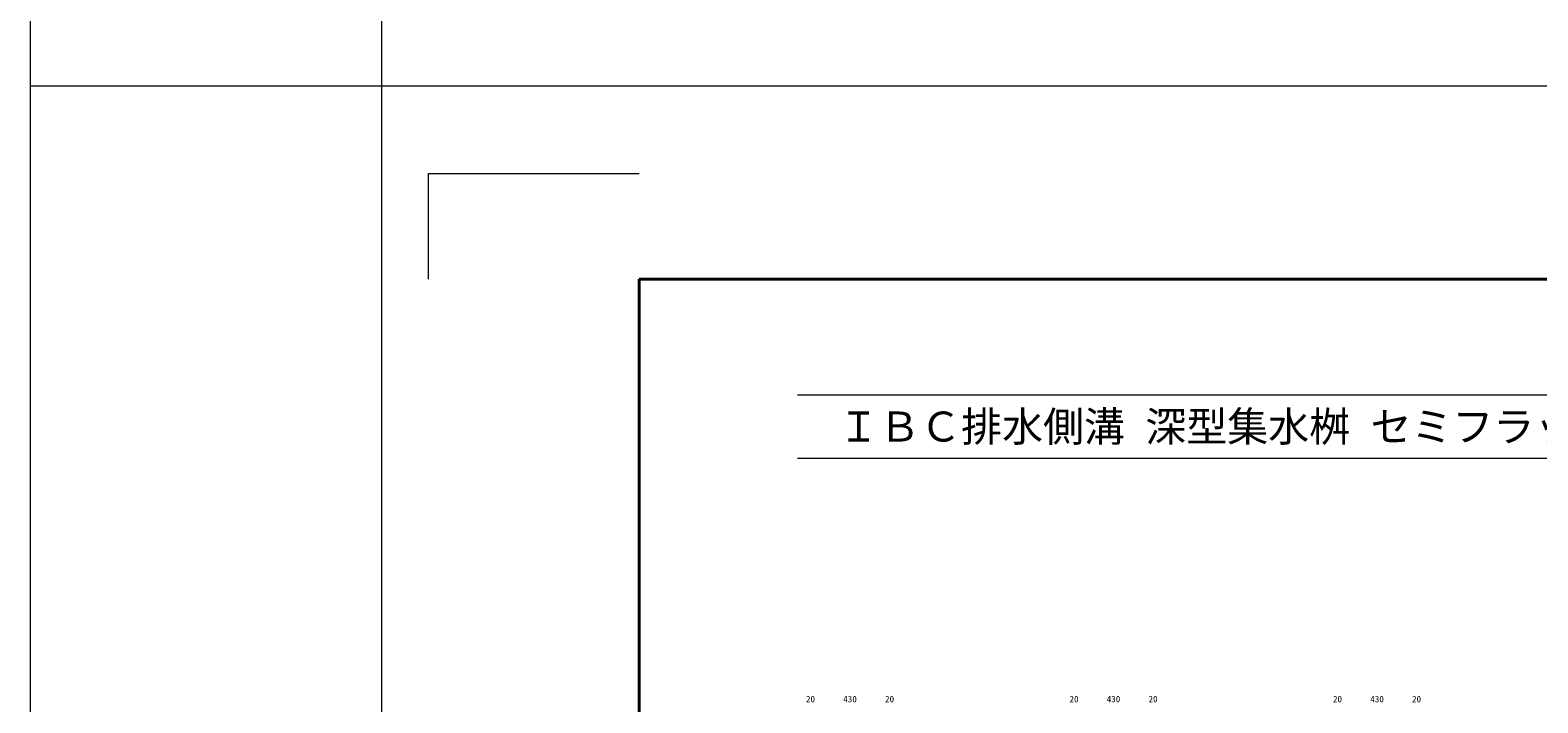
# Model space of a CAD drawing. Units: millimetres at full size; details may follow other scales. Extents: x -22536 to 51867, y -19720 to 38340.
# Drawn here: x -2267 to 6315, y -4013 to -183 of the extents above; entities that cross this region are included whole.
import ezdxf
from ezdxf.enums import TextEntityAlignment as Align

# ---------------------------------------------------------------- set-up
doc = ezdxf.new("R2010")
doc.units = ezdxf.units.MM
doc.header["$LTSCALE"] = 20
for name, color, linetype, lineweight in [('0_2', 5, 'Continuous', 13), ('Defpoints_3', 1, 'Continuous', 13), ('図枠', 7, 'Continuous', 5), ('寸法線', 7, 'Continuous', 13)]:
    doc.layers.add(name, color=color, linetype=linetype, lineweight=lineweight)
doc.styles.add('ＭＳ ゴシック', font='')
doc.styles.add('ＭＳ 明朝', font='')
doc.styles.get('ＭＳ ゴシック').set_extended_font_data('MS Gothic')
doc.styles.get('ＭＳ 明朝').set_extended_font_data('MS Mincho')

msp = doc.modelspace()

# ---------------------------------------------------------------- linework, layer by layer
at = {"layer": '0_2'}
for p, q in [((-2267.22, 38340.08), (-2267.22, -19720.17)), ((-267.22, 38340.08), (-267.22, -19720.17)), ((-2267.22, -500), (51867.22, -500))]:
    msp.add_line(p, q, dxfattribs=at)
at = {"layer": 'Defpoints_3'}
for p, q in [((0, -1000), (1200, -1000)), ((0, -1600), (0, -1000)), ((0, -1000), (1200, -1000)), ((0, -1600), (0, -1000))]:
    msp.add_line(p, q, dxfattribs=at)
at = {"layer": '図枠', "lineweight": 40}
for p, q in [((1200, -18220), (1200, -1600)), ((1200, -1600), (24600, -1600))]:
    msp.add_line(p, q, dxfattribs=at)
at = {"layer": '図枠', "lineweight": 13}
for p, q in [((2100, -2260), (23700, -2260)), ((2100, -2620), (23700, -2620))]:
    msp.add_line(p, q, dxfattribs=at)

# ---------------------------------------------------------------- texts
at = {"layer": '図枠', "style": 'ＭＳ ゴシック'}
msp.add_text('\u3000ＩＢＣ排水側溝 深型集水桝 セミフラットＢ Ⅲ型 防草タイプ 300型\u3000断面図', height=170.9, dxfattribs=at).set_placement((2100, -2440), align=Align.MIDDLE_LEFT)
at = {"layer": '寸法線', "style": 'ＭＳ 明朝', "width": 1.05}
for s, p in [('20', (2175, -3991.42)), ('430', (2400, -3991.42)), ('20', (2625, -3991.42)), ('20', (3675, -3991.42)), ('430', (3900, -3991.42)), ('20', (4125, -3991.42)), ('20', (5175, -3991.42)), ('430', (5400, -3991.42)), ('20', (5625, -3991.42))]:
    msp.add_text(s, height=36.03, dxfattribs=at).set_placement(p, align=Align.MIDDLE_CENTER)

doc.saveas('drawing.dxf')
